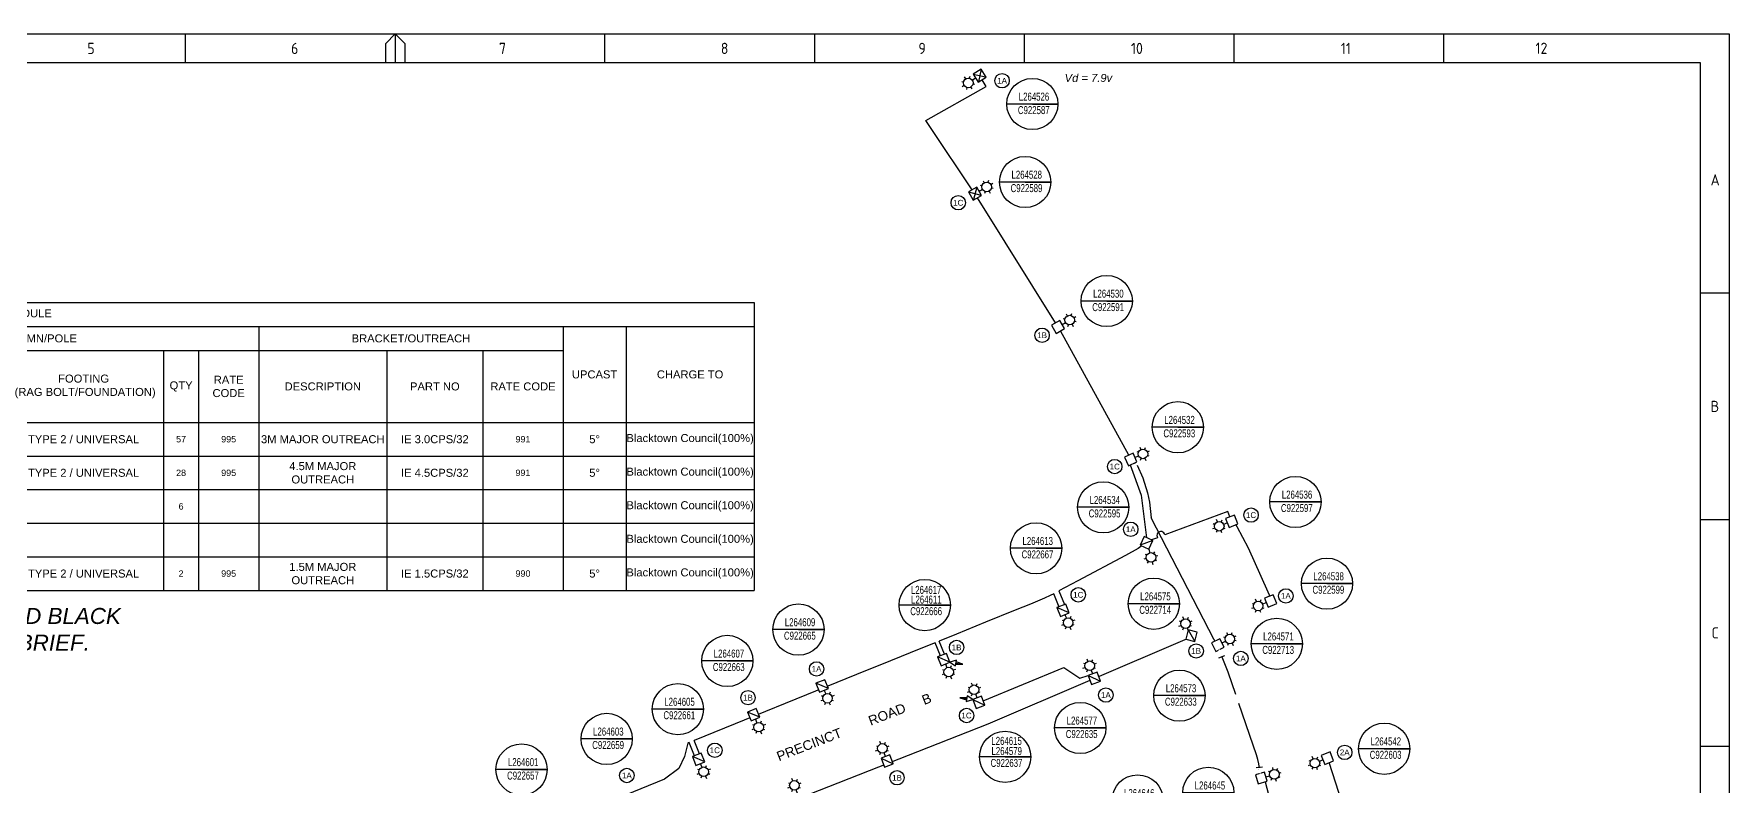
# Paper-space layout 'SHEET (4)' of a CAD drawing. Header units: metres, sheet in millimetres. Extents: x -9 to 824, y -5 to 581.
# Drawn here: x 295 to 824, y 346 to 581 of the extents above; entities that cross this region are included whole.
import ezdxf
from ezdxf.enums import TextEntityAlignment as Align

# ---------------------------------------------------------------- set-up
doc = ezdxf.new("R2010")
doc.units = ezdxf.units.M
doc.linetypes.add('Cable Exist UG', pattern=[8.2, 4, -1.2, 1.8, -1.2])
doc.linetypes.add('IE Trench LV', pattern=[6.5, 5, -1.5])
doc.layers.get('0').update_dxf_attribs({"color": 6})
for name, color, linetype in [('_User Miscellaneous1', 7, 'Continuous'), ('Equip_SL_NEW', 2, 'Continuous'), ('Equip_SP_SL_NEW', 2, 'Continuous'), ('Mains_SL_NEW_R6', 2, 'Continuous'), ('Notes', 7, 'Continuous'), ('SupportsUG_SP_LV_SL_NEW', 2, 'Continuous'), ('UG_Details_SP_MISC', 7, 'Continuous')]:
    doc.layers.add(name, color=color, linetype=linetype)
doc.layers.add('Cadastre Roads_SP_EXT', color=9, linetype='Continuous', lineweight=5)
doc.styles.add('iecARIAL', font='arial.ttf', dxfattribs={"height": 2})
doc.styles.add('iecISOCP', font='isocp.shx')
doc.styles.add('POLE_LABEL', font='arial.ttf')
doc.styles.add('SL_LABEL', font='arial.ttf')
doc.styles.get("Standard").update_dxf_attribs({"font": 'arial.ttf'})
doc.linetypes.add('Cable 4', pattern='A,5.25,-0.1,["o",Standard,S=2,R=0,X=1.2,Y=-0.7],-4', length=9.35)
doc.linetypes.add('IE Trench HV', pattern='A,7,-0.2,["/",Standard,S=3,R=0,X=0.6,Y=-1.4],-2.5', length=9.7)

# ---------------------------------------------------------------- blocks, each defined once
blk = doc.blocks.new('A1_FRAME_TITLE')
at = {"layer": 'Notes', "linetype": 'Continuous'}
for p, q in [((351.17, 574.39), (351.17, 583.39)), ((413.68, 580.39), (416.68, 583.39)), ((416.68, 583.39), (416.68, 574.39)), ((416.68, 583.39), (419.68, 580.39)), ((482.19, 574.39), (482.19, 583.39)), ((547.7, 574.39), (547.7, 583.39)), ((613.21, 574.39), (613.21, 583.39)), ((678.72, 574.39), (678.72, 583.39)), ((744.23, 574.39), (744.23, 583.39)), ((413.68, 574.39), (413.68, 580.39)), ((419.68, 580.39), (419.68, 574.39)), ((833.35, 502.43), (824.35, 502.43)), ((824.37, 431.68), (833.35, 431.68)), ((824.35, 360.93), (833.35, 360.93))]:
    blk.add_line(p, q, dxfattribs=at)
at = {"layer": 'Notes', "color": 3, "linetype": 'Continuous'}
blk.add_line((824.37, 5.97), (824.37, 574.39), dxfattribs=at)
at = {"layer": 'Notes', "color": 3, "linetype": 'Continuous', "flags": 128}
blk.add_lwpolyline([(824.37, 574.39), (149.5, 574.39)], dxfattribs=at)
blk.add_attdef('DRAFT_NUM', (29.9, 23.29), '', height=2.5, rotation=90)
at = {"layer": 'Notes', "color": 7, "style": 'iecISOCP'}
for s, p in [('5', (320.5, 577.12)), ('6', (384.13, 577.12)), ('7', (449.08, 577.12)), ('8', (518.36, 577.12)), ('9', (580.11, 577.12)), ('10', (646.5, 577.12)), ('11', (712.06, 577.12)), ('12', (772.87, 577.16)), ('A', (827.58, 536.06)), ('B', (827.58, 465.31)), ('C', (827.87, 394.56))]:
    blk.add_text(s, height=3.5, dxfattribs=at).set_placement(p)
at = {"layer": 'Notes', "color": 7, "style": 'iecISOCP', "flags": 8}
blk.add_attdef('VERSION_NO', text='', height=2.5, rotation=90, dxfattribs=at).set_placement((302.04, 43.81), align=Align.MIDDLE_CENTER)
at = {"layer": 'Notes', "color": 7, "style": 'iecISOCP'}
for tag, p in [('CAP_NO', (513.19, 43.46)), ('IE_NUM', (513.05, 37.81)), ('REF_No_1', (335.24, 32.31)), ('REF_1', (362.52, 32.31)), ('GEN_WO', (441.71, 31.76)), ('HV_SWITCH', (513.46, 32.16)), ('REF_No_2', (335.24, 26.31)), ('REF_2', (362.52, 26.31)), ('OH_WO', (441.71, 25.81)), ('UBD_REF', (513.05, 25.83)), ('REF_No_3', (335.24, 20.31)), ('REF_3', (362.52, 20.31)), ('UG_WO', (441.71, 20.05)), ('GIS_MAP_No', (513.05, 20.04)), ('REF_No_4', (335.24, 14.31)), ('REF_4', (362.52, 14.31)), ('SUB_WO', (441.71, 13.81)), ('HV_OP_DIAG', (513.33, 14.2)), ('LGA', (512.95, 7.78))]:
    blk.add_attdef(tag, p, '', height=2.5, dxfattribs=at)
at = {"layer": 'Notes', "style": 'iecISOCP'}
for tag, p in [('T1', (684.37, 39.47)), ('T2', (684.37, 34.35)), ('T3', (684.37, 28.92)), ('T4', (684.37, 23.66)), ('T5', (684.37, 18.23)), ('T6', (684.37, 12.97))]:
    blk.add_attdef(tag, text='', height=3.5, dxfattribs=at).set_placement(p, align=Align.CENTER)
at = {"layer": 'Notes', "color": 7, "style": 'iecISOCP'}
for tag, p in [('scale', (567.76, 33.27)), ('DRAWN', (567.76, 24.93)), ('DATE', (567.76, 16.88)), ('DESIGN', (605.62, 9.15))]:
    blk.add_attdef(tag, text='', height=2.5, dxfattribs=at).set_placement(p, align=Align.CENTER)
at = {"layer": 'Notes', "color": 4, "style": 'iecISOCP'}
blk.add_attdef('NUM', text='', height=7, dxfattribs=at).set_placement((792.37, 20.12), align=Align.MIDDLE_CENTER)
at = {"layer": 'Notes', "color": 1, "style": 'iecISOCP'}
blk.add_attdef('REV', text='', height=5, dxfattribs=at).set_placement((820.05, 17.1), align=Align.CENTER)
at = {"layer": 'Notes', "color": 7, "style": 'iecISOCP'}
for tag, p in [('NS', (790.71, 8.12)), ('SHTS', (805.41, 8.12))]:
    blk.add_attdef(tag, text='', height=2.5, dxfattribs=at).set_placement(p, align=Align.MIDDLE)
at = {"layer": 'Notes', "style": 'iecISOCP'}
blk.add_attdef('ExportID', (9.08, 2.39), '', height=2.5, dxfattribs=at)
at = {"layer": 'Notes', "style": 'iecISOCP', "flags": 1}
for tag, p in [('ProjectType', (14.17, -26.8)), ('ProjectNumber', (23.56, -26.82)), ('DrawingNumber', (35.51, -26.8)), ('ProjectDescription', (47.56, -26.83)), ('ExportDate', (60.28, -26.79)), ('ExportUserName', (69.15, -26.8)), ('DesignerCompanyName', (81.48, -26.79)), ('ExportAreaOfInterest', (97.1, -26.81)), ('GIS_SUCCESS', (112, -26.78)), ('CAD_SUCCESS', (121.79, -26.78)), ('DEPOTCODE', (132.11, -26.88)), ('ExportCategories', (140.08, -26.8)), ('Comments', (154.38, -26.88))]:
    blk.add_attdef(tag, p, '', height=1, dxfattribs=at)
blk = doc.blocks.new('COLUMN_NEW')
blk.add_wipeout([(-1.485, -1.485), (1.485, -1.485), (1.485, 1.485), (-1.485, 1.485)])
at = {"lineweight": -3}
blk.add_lwpolyline([(-1.485, -1.485), (1.485, -1.485), (1.485, 1.485), (-1.485, 1.485)], close=True, dxfattribs=at)
at = {"style": 'POLE_LABEL', "flags": 9}
blk.add_attdef('STRUCTURE_PLANT_NUMBER', text='', height=0.2, dxfattribs=at).set_placement((1.5, 0.242), align=Align.MIDDLE_LEFT)
for tag, height, flags, p in [('STREET_CODE', 0.2, 9, (1.5, 0)), ('ASSET_NUM', 2.5, 8, (2, 2)), ('Z', 0.2, 1, (1.5, -2.8)), ('OWNED_BY', 0.2, 9, (1.5, -0.4)), ('OPERATED_BY', 0.2, 9, (1.5, -0.6)), ('STATE', 0.2, 9, (1.5, -1)), ('SUBURB', 0.2, 9, (1.5, -1.8)), ('STREETNAME', 0.2, 9, (1.5, -2)), ('COLUMN_TYPE', 0.2, 9, (1.5, -0.2)), ('USAGE', 0.2, 9, (1.5, -1.2)), ('MAINTAINED_BY', 0.2, 9, (1.5, -0.8)), ('LEGEND', 0.2, 9, (1.5, -1.4)), ('PARENT', 0.2, 9, (1.5, -1.6)), ('LOCATION', 0.2, 9, (1.5, -2.2)), ('NOTES', 0.2, 9, (1.5, -2.4)), ('LABEL_ALIGNMENT', 0.2, 9, (1.5, -2.6))]:
    blk.add_attdef(tag, text='', height=height, dxfattribs=dict(flags=flags)).set_placement(p, align=Align.MIDDLE_LEFT)
blk = doc.blocks.new('*U44')
at = {"flags": 9}
for tag, p in [('CEXIST', (0, -2.4)), ('CNEW', (0, -2.6)), ('CNUMBER', (0, -2.8)), ('CREMOVE', (0, -3)), ('CREPLACE', (0, -3.2)), ('LKINGHEIGHT', (0, -3.4)), ('LBRACKET', (0, -3.6)), ('LBRACKETVOCAB', (0, -3.8)), ('LCATEGORY', (0, -4)), ('LCHARGE1', (0, -4.2)), ('LCHARGE1PERCENT', (0, -4.4)), ('LCHARGE2', (0, -4.6)), ('LCHARGE2PERCENT', (0, -4.8)), ('LCHARGE3', (0, -5)), ('LCHARGE3PERCENT', (0, -5.2)), ('SUBURB', (0, -8.6)), ('STREETNAME', (0, -8.8)), ('LEXIST', (0, -5.4)), ('LLAMP', (0, -5.6)), ('LLAMPVOCAB', (0, -5.8)), ('LMAST', (0, -6)), ('LMASTVOCAB', (0, -6.2)), ('LNEW', (0, -6.4)), ('LANTNUMBER', (0, -6.6)), ('LOUTREACH', (0, -7)), ('LOUTREACHVOCAB', (0, -7.2)), ('LRATECODE', (0, -7.4)), ('LREMOVE', (0, -7.6)), ('LREPLACE', (0, -7.8)), ('LTYPE', (0, -8)), ('LTYPEVOCAB', (0, -8.2)), ('LEGEND', (0, -8.4)), ('LOCATION', (0, -9)), ('NOTES', (0, -9.2)), ('MAINTAINED_BY', (0, -9.86))]:
    blk.add_attdef(tag, text='', height=0.2, dxfattribs=at).set_placement(p, align=Align.MIDDLE_LEFT)
blk.add_attdef('OPERATED_BY', (0, -9.61), '', height=0.2, dxfattribs=at)
blk.add_wipeout([(0, 4.97), (1.46, 4.18), (2.25, 2.72), (1.46, 1.26), (0, 0.36), (-1.46, 1.26), (-2.25, 2.72), (-1.46, 4.18)])
for p, q in [((-2.25, 2.72), (-1.5, 2.72)), ((-1.46, 4.18), (-1.06, 3.78)), ((-1.46, 1.26), (-1.06, 1.66)), ((0, 4.22), (0, 4.97)), ((0, 0), (0, 1.22)), ((0, 0), (0, 0)), ((1.46, 4.18), (1.06, 3.78)), ((1.46, 1.26), (1.06, 1.66)), ((1.5, 2.72), (2.25, 2.72))]:
    blk.add_line(p, q)
blk.add_circle((0, 2.72), 1.5)
at = {"flags": 1}
blk.add_attdef('Z', (0, 0), '', height=0.2, dxfattribs=at)
at = {"style": 'SL_LABEL'}
for tag, height, flags, p in [('ASSET_NUM', 2.5, 8, (2, 2)), ('STREET_CODE', 0.2, 9, (0, -0.2))]:
    blk.add_attdef(tag, text='', height=height, dxfattribs=dict(at, flags=flags)).set_placement(p, align=Align.MIDDLE_LEFT)
for tag, height, flags, p in [('CONSTRUCTED_VOLTAGE', 0.2, 9, (0, -0.4)), ('CONTROL_TYPE', 0.2, 9, (0, -0.6)), ('OPERATING_VOLTAGE', 0.2, 9, (0, -1.4)), ('ORIENTATION', 0.2, 9, (0, -1.6)), ('OWNED_BY', 0.2, 9, (0, -1.8)), ('STATE', 0.2, 9, (0, -2)), ('LANTERN_PURPOSE', 0.2, 9, (0, -0.8)), ('LANTERN_TYPE', 0.2, 9, (0, -1)), ('NO_PHASES', 0.2, 9, (0, -1.2)), ('USAGE', 0.2, 9, (0, -2.2)), ('LNUMBER', 2.5, 8, (1.2, -2.8))]:
    blk.add_attdef(tag, text='', height=height, dxfattribs=dict(flags=flags)).set_placement(p, align=Align.MIDDLE_LEFT)
blk = doc.blocks.new('*U48')
blk.add_wipeout([(-1.485, -1.485), (1.485, -1.485), (1.485, 1.485), (-1.485, 1.485)])
at = {"lineweight": -3}
blk.add_lwpolyline([(-1.485, -1.485), (1.485, -1.485), (1.485, 1.485), (-1.485, 1.485)], close=True, dxfattribs=at)
at = {"flags": 128}
blk.add_lwpolyline([(-1.485, 1.485), (1.485, -1.485)], dxfattribs=at)
at = {"style": 'POLE_LABEL', "flags": 9}
blk.add_attdef('STRUCTURE_PLANT_NUMBER', text='', height=0.2, dxfattribs=at).set_placement((1.5, 0.242), align=Align.MIDDLE_LEFT)
for tag, height, flags, p in [('STREET_CODE', 0.2, 9, (1.5, 0)), ('ASSET_NUM', 2.5, 8, (2, 2)), ('Z', 0.2, 1, (1.5, -2.8)), ('OWNED_BY', 0.2, 9, (1.5, -0.4)), ('OPERATED_BY', 0.2, 9, (1.5, -0.6)), ('STATE', 0.2, 9, (1.5, -1)), ('SUBURB', 0.2, 9, (1.5, -1.8)), ('STREETNAME', 0.2, 9, (1.5, -2)), ('COLUMN_TYPE', 0.2, 9, (1.5, -0.2)), ('USAGE', 0.2, 9, (1.5, -1.2)), ('MAINTAINED_BY', 0.2, 9, (1.5, -0.8)), ('LEGEND', 0.2, 9, (1.5, -1.4)), ('PARENT', 0.2, 9, (1.5, -1.6)), ('LOCATION', 0.2, 9, (1.5, -2.2)), ('NOTES', 0.2, 9, (1.5, -2.4)), ('LABEL_ALIGNMENT', 0.2, 9, (1.5, -2.6))]:
    blk.add_attdef(tag, text='', height=height, dxfattribs=dict(flags=flags)).set_placement(p, align=Align.MIDDLE_LEFT)
blk = doc.blocks.new('*U50')
blk.add_wipeout([(-1.485, -1.485), (1.485, -1.485), (1.485, 1.485), (-1.485, 1.485)])
at = {"lineweight": -3}
blk.add_lwpolyline([(-1.485, -1.485), (1.485, -1.485), (1.485, 1.485), (-1.485, 1.485)], close=True, dxfattribs=at)
at = {"style": 'POLE_LABEL', "flags": 9}
blk.add_attdef('STRUCTURE_PLANT_NUMBER', text='', height=0.2, dxfattribs=at).set_placement((1.5, 0.242), align=Align.MIDDLE_LEFT)
for tag, height, flags, p in [('STREET_CODE', 0.2, 9, (1.5, 0)), ('ASSET_NUM', 2.5, 8, (2, 2)), ('Z', 0.2, 1, (1.5, -2.8)), ('OWNED_BY', 0.2, 9, (1.5, -0.4)), ('OPERATED_BY', 0.2, 9, (1.5, -0.6)), ('STATE', 0.2, 9, (1.5, -1)), ('SUBURB', 0.2, 9, (1.5, -1.8)), ('STREETNAME', 0.2, 9, (1.5, -2)), ('COLUMN_TYPE', 0.2, 9, (1.5, -0.2)), ('USAGE', 0.2, 9, (1.5, -1.2)), ('MAINTAINED_BY', 0.2, 9, (1.5, -0.8)), ('LEGEND', 0.2, 9, (1.5, -1.4)), ('PARENT', 0.2, 9, (1.5, -1.6)), ('LOCATION', 0.2, 9, (1.5, -2.2)), ('NOTES', 0.2, 9, (1.5, -2.4)), ('LABEL_ALIGNMENT', 0.2, 9, (1.5, -2.6))]:
    blk.add_attdef(tag, text='', height=height, dxfattribs=dict(flags=flags)).set_placement(p, align=Align.MIDDLE_LEFT)
blk = doc.blocks.new('SL_FLOOD_NEW')
for p, q in [((0, 8.1), (-0.8, 3.8)), ((0.8, 3.8), (0, 8.1)), ((0, 3.8), (0, 8.1))]:
    blk.add_line(p, q)
blk.add_lwpolyline([(-1.8, 3.8), (0, 0), (1.8, 3.8)], close=True)
for tag, p, height, flags in [('Z', (0, 0), 0.2, 1), ('CONSTRUCTED_VOLTAGE', (0, -0.2), 0.2, 9), ('CONTROL_TYPE', (0, -0.4), 0.2, 9), ('LANTERN_PURPOSE', (0, -0.6), 0.2, 9), ('LANTERN_TYPE', (0, -0.8), 0.2, 9), ('NO_PHASES', (0, -1), 0.2, 9), ('OPERATING_VOLTAGE', (0, -1.2), 0.2, 9), ('ORIENTATION', (0, -1.4), 0.2, 9), ('OWNED_BY', (0, -1.6), 0.2, 9), ('STATE', (0, -1.8), 0.2, 9), ('USAGE', (0, -2), 0.2, 9), ('CEXIST', (0, -2.2), 0.2, 9), ('CNEW', (0, -2.4), 0.2, 9), ('CNUMBER', (0, -2.6), 0.2, 9), ('CREMOVE', (0, -2.8), 0.2, 9), ('CREPLACE', (0, -3), 0.2, 9), ('LKINGHEIGHT', (0, -3.2), 0.2, 9), ('LBRACKET', (0, -3.4), 0.2, 9), ('LBRACKETVOCAB', (0, -3.6), 0.2, 9), ('LCATEGORY', (0, -3.8), 0.2, 9), ('LCHARGE1', (0, -4), 0.2, 9), ('LCHARGE1PERCENT', (0, -4.2), 0.2, 9), ('LCHARGE2', (0, -4.4), 0.2, 9), ('LCHARGE2PERCENT', (0, -4.6), 0.2, 9), ('LCHARGE3', (0, -4.8), 0.2, 9), ('LCHARGE3PERCENT', (0, -5), 0.2, 9), ('LEXIST', (0, -5.2), 0.2, 9), ('LLAMP', (0, -5.4), 0.2, 9), ('LLAMPVOCAB', (0, -5.6), 0.2, 9), ('LMAST', (0, -5.8), 0.2, 9), ('LMASTVOCAB', (0, -6), 0.2, 9), ('LNEW', (0, -6.2), 0.2, 9), ('LANTNUMBER', (0, -6.4), 0.2, 9), ('LOUTREACH', (0, -6.8), 0.2, 9), ('LOUTREACHVOCAB', (0, -7), 0.2, 9), ('LRATECODE', (0, -7.2), 0.2, 9), ('LREMOVE', (0, -7.4), 0.2, 9), ('LREPLACE', (0, -7.6), 0.2, 9), ('LTYPE', (0, -7.8), 0.2, 9), ('LTYPEVOCAB', (0, -8), 0.2, 9), ('LEGEND', (0, -8.2), 0.2, 9), ('LOCATION', (0, -8.4), 0.2, 9), ('NOTES', (0, -8.6), 0.2, 9), ('STREETNAME', (0, -8.8), 0.2, 9), ('SUBURB', (0, -9), 0.2, 9), ('LNUMBER', (4.3, -3.8), 2.5, 8)]:
    blk.add_attdef(tag, p, '', height=height, dxfattribs=dict(flags=flags))
at = {"style": 'iecARIAL', "flags": 8}
blk.add_attdef('ASSET_NUM', (1.5, 2), '', height=2.5, dxfattribs=at)
blk = doc.blocks.new('DUCT_INDICATOR')
at = {"flags": 1}
blk.add_attdef('Z', (0, 0), '', height=0.2, dxfattribs=at)
at = {"linetype": 'IE Trench LV'}
blk.add_wipeout([(0, 2.25), (0.28, 2.23), (0.55, 2.18), (0.69, 2.14), (0.97, 2.03), (1.1, 1.96), (1.27, 1.86), (1.39, 1.77), (1.51, 1.67), (1.62, 1.56), (1.73, 1.44), (1.78, 1.38), (1.87, 1.26), (1.94, 1.14), (2.01, 1.01), (2.1, 0.8), (2.14, 0.7), (2.17, 0.61), (2.19, 0.5), (2.22, 0.35), (2.24, 0.23), (2.25, 0.12), (2.25, 0.07), (2.25, 0), (2.25, -0.11), (2.24, -0.23), (2.23, -0.31), (2.22, -0.35), (2.22, -0.39), (2.2, -0.47), (2.18, -0.57), (2.14, -0.69), (2.12, -0.77), (2.08, -0.87), (2.04, -0.95), (2.01, -1.01), (1.97, -1.09), (1.92, -1.17), (1.86, -1.26), (1.79, -1.36), (1.79, -1.36), (1.69, -1.48), (1.58, -1.6), (1.58, -1.6), (1.45, -1.72), (1.35, -1.8), (1.24, -1.88), (1.24, -1.88), (1.05, -1.99), (0.9, -2.06), (0.74, -2.12), (0.63, -2.16), (0.63, -2.16), (0.44, -2.21), (0.3, -2.23), (0.14, -2.25), (0, -2.25), (-0.24, -2.24), (-0.37, -2.22), (-0.49, -2.2), (-0.49, -2.2), (-0.62, -2.16), (-0.85, -2.08), (-0.98, -2.03), (-1.2, -1.9), (-1.29, -1.84), (-1.43, -1.73), (-1.53, -1.65), (-1.64, -1.54), (-1.73, -1.44), (-1.8, -1.35), (-1.86, -1.27), (-1.91, -1.19), (-1.96, -1.11), (-2.01, -1.01), (-2.07, -0.88), (-2.11, -0.79), (-2.16, -0.63), (-2.19, -0.5), (-2.22, -0.38), (-2.24, -0.18), (-2.25, 0), (-2.24, 0.16), (-2.23, 0.33), (-2.2, 0.45), (-2.16, 0.62), (-2.14, 0.71), (-2.08, 0.86), (-2.04, 0.95), (-1.98, 1.06), (-1.91, 1.19), (-1.86, 1.27), (-1.78, 1.38), (-1.69, 1.49), (-1.54, 1.64), (-1.45, 1.72), (-1.3, 1.83), (-1.15, 1.93), (-0.87, 2.07), (-0.68, 2.15), (-0.5, 2.19), (-0.24, 2.24)], dxfattribs=at)
at = {"linetype": 'IE Trench HV'}
blk.add_wipeout([(0, 2.25), (0.16, 2.24), (0.31, 2.23), (0.51, 2.19), (0.66, 2.15), (0.78, 2.11), (0.88, 2.07), (0.98, 2.02), (1.1, 1.96), (1.17, 1.92), (1.27, 1.86), (1.36, 1.79), (1.48, 1.7), (1.6, 1.59), (1.68, 1.49), (1.76, 1.4), (1.84, 1.29), (1.92, 1.17), (1.98, 1.07), (2.03, 0.97), (2.11, 0.77), (2.16, 0.64), (2.18, 0.57), (2.2, 0.48), (2.21, 0.41), (2.23, 0.32), (2.24, 0.2), (2.25, 0.12), (2.25, 0), (2.25, -0.09), (2.24, -0.21), (2.23, -0.28), (2.22, -0.35), (2.21, -0.42), (2.2, -0.49), (2.17, -0.6), (2.15, -0.68), (2.11, -0.78), (2.07, -0.88), (2.01, -1.01), (1.96, -1.1), (1.9, -1.21), (1.84, -1.29), (1.79, -1.37), (1.73, -1.43), (1.7, -1.48), (1.64, -1.54), (1.6, -1.59), (1.55, -1.63), (1.49, -1.69), (1.41, -1.75), (1.29, -1.85), (1.18, -1.91), (1.11, -1.96), (1.06, -1.99), (0.97, -2.03), (0.89, -2.07), (0.84, -2.09), (0.78, -2.11), (0.71, -2.14), (0.65, -2.16), (0.61, -2.17), (0.56, -2.18), (0.49, -2.2), (0.44, -2.21), (0.37, -2.22), (0.31, -2.23), (0.26, -2.23), (0.21, -2.24), (0.12, -2.25), (0.05, -2.25), (-0.05, -2.25), (-0.12, -2.25), (-0.19, -2.24), (-0.28, -2.23), (-0.37, -2.22), (-0.51, -2.19), (-0.58, -2.17), (-0.67, -2.15), (-0.77, -2.11), (-0.83, -2.09), (-0.88, -2.07), (-0.96, -2.03), (-1.04, -1.99), (-1.1, -1.96), (-1.15, -1.94), (-1.19, -1.91), (-1.25, -1.87), (-1.28, -1.85), (-1.33, -1.82), (-1.37, -1.79), (-1.41, -1.75), (-1.44, -1.73), (-1.49, -1.69), (-1.57, -1.62), (-1.62, -1.56), (-1.7, -1.47), (-1.76, -1.4), (-1.81, -1.34), (-1.86, -1.27), (-1.9, -1.21), (-1.94, -1.14), (-1.97, -1.08), (-2.01, -1.01), (-2.05, -0.92), (-2.08, -0.86), (-2.12, -0.75), (-2.15, -0.68), (-2.18, -0.58), (-2.19, -0.52), (-2.21, -0.43), (-2.22, -0.35), (-2.23, -0.3), (-2.24, -0.23), (-2.25, -0.14), (-2.25, -0.08), (-2.25, 0.04), (-2.25, 0.14), (-2.24, 0.23), (-2.23, 0.29), (-2.22, 0.39), (-2.2, 0.46), (-2.18, 0.56), (-2.16, 0.62), (-2.15, 0.68), (-2.12, 0.74), (-2.09, 0.83), (-2.07, 0.88), (-2.05, 0.92), (-2.02, 0.98), (-1.99, 1.04), (-1.96, 1.1), (-1.92, 1.17), (-1.89, 1.23), (-1.83, 1.3), (-1.79, 1.36), (-1.71, 1.46), (-1.65, 1.53), (-1.6, 1.58), (-1.55, 1.63), (-1.49, 1.68), (-1.45, 1.72), (-1.37, 1.79), (-1.3, 1.84), (-1.24, 1.88), (-1.17, 1.92), (-1.11, 1.95), (-1.05, 1.99), (-0.96, 2.04), (-0.88, 2.07), (-0.79, 2.11), (-0.74, 2.13), (-0.66, 2.15), (-0.56, 2.18), (-0.45, 2.21), (-0.33, 2.23), (-0.25, 2.24), (-0.18, 2.24), (-0.11, 2.25), (-0.06, 2.25)], dxfattribs=at)
blk.add_circle((0, 0), 2.25)
blk.add_attdef('CODE', text='', height=1.8).set_placement((0, 0), align=Align.MIDDLE_CENTER)
blk = doc.blocks.new('*T67')
at = {"layer": 'Notes', "color": 0, "linetype": 'ByBlock', "lineweight": -2, "transparency": 16777216}
for p, q in [((0, 0), (514.65, 0)), ((0, 0), (0, -89.94)), ((514.65, 0), (514.65, -89.94)), ((0, -7.5), (514.65, -7.5)), ((15.78, -7.5), (15.78, -89.94)), ((45.33, -7.5), (45.33, -89.94)), ((85.33, -7.5), (85.33, -89.94)), ((125.33, -7.5), (125.33, -89.94)), ((220.87, -7.5), (220.87, -89.94)), ((359.91, -7.5), (359.91, -89.94)), ((454.98, -7.5), (454.98, -89.94)), ((474.65, -7.5), (474.65, -89.94)), ((45.33, -15), (454.98, -15)), ((165.33, -15), (165.33, -89.94)), ((188.05, -15), (188.05, -89.94)), ((201.12, -15), (201.12, -89.94)), ((260.87, -15), (260.87, -89.94)), ((280.18, -15), (280.18, -89.94)), ((330.18, -15), (330.18, -89.94)), ((341.09, -15), (341.09, -89.94)), ((399.91, -15), (399.91, -89.94)), ((429.91, -15), (429.91, -89.94)), ((0, -37.5), (514.65, -37.5)), ((0, -47.99), (514.65, -47.99)), ((0, -58.48), (514.65, -58.48)), ((0, -68.96), (514.65, -68.96)), ((0, -79.45), (514.65, -79.45)), ((0, -89.94), (514.65, -89.94))]:
    blk.add_line(p, q, dxfattribs=at)
at = {"layer": 'Notes', "color": 0, "transparency": 16777216, "attachment_point": 5}
for s, insert, char_height, width in [('LIGHTING EQUIPMENT & BILLING SCHEDULE', (257.32, -3.75), 2.5, 512.6483), ('SL NUMBER', (65.33, -11.25), 2.5, 38), ('SL NUMBER', (105.33, -11.25), 2.5, 38), ('LUMINAIRE', (173.1, -11.25), 2.5, 93.5469), ('COLUMN/POLE', (290.39, -11.25), 2.5, 137.0336), ('BRACKET/OUTREACH', (407.44, -11.25), 2.5, 93.0708), ('ITEM ID', (7.89, -22.5), 2.5, 13.7801), ('STATE', (30.55, -22.5), 2.5, 27.5478), ('NEW', (65.33, -26.25), 2.5, 38), ('EXISTING', (105.33, -26.25), 2.5, 38), ('DESCRIPTION', (145.33, -26.25), 2.5, 38), ('PART NO', (176.69, -26.25), 2.5, 20.723), ('QTY', (194.58, -26.25), 2.5, 11.0653), ('RATE CODE', (211, -26.25), 2.5, 17.7587), ('DESCRIPTION', (240.87, -26.25), 2.5, 38), ('PART NO', (270.53, -26.25), 2.5, 17.3087), ('FOOTING\\P (RAG BOLT/FOUNDATION)', (305.18, -26.25), 2.5, 48), ('QTY', (335.64, -26.25), 2.5, 8.9055), ('RATE CODE', (350.5, -26.25), 2.5, 16.8195), ('DESCRIPTION', (379.91, -26.25), 2.5, 38), ('PART NO', (414.91, -26.25), 2.5, 28), ('RATE CODE', (442.44, -26.25), 2.5, 23.0708), ('UPCAST', (464.81, -22.5), 2.5, 17.6691), ('CHARGE TO', (494.65, -22.5), 2.5, 38), ('NEW', (30.55, -42.74), 2.5, 27.5478), ('AS PER SITE PLAN', (65.33, -42.74), 2, 38), ('S250 AEROSCREEN ROADSTER', (145.33, -42.74), 2.5, 38), ('PR43G31', (176.69, -42.74), 2.5, 20.723), ('57', (194.58, -42.74), 2, 11.0653), ('868', (211, -42.74), 2, 17.7587), ('8.5m SLIMLINE', (240.87, -42.74), 2.5, 38), ('IESL 8.5', (270.53, -42.74), 2.5, 17.3087), ('TYPE 2 / UNIVERSAL', (305.18, -42.74), 2.5, 48), ('57', (335.64, -42.74), 2, 8.9055), ('995', (350.5, -42.74), 2, 16.8195), ('3M MAJOR OUTREACH', (379.91, -42.74), 2.5, 38), ('IE 3.0CPS/32', (414.91, -42.74), 2.5, 28), ('991', (442.44, -42.74), 2, 23.0708), ('5°', (464.81, -42.74), 2.5, 17.6691), ('Blacktown Council(100%)', (494.65, -42.74), 2.5, 38), ('NEW', (30.55, -53.23), 2.5, 27.5478), ('AS PER SITE PLAN', (65.33, -53.23), 2, 38), ('S250 ROADSTER', (145.33, -53.23), 2.5, 38), ('PR43G35', (176.69, -53.23), 2.5, 20.723), ('28', (194.58, -53.23), 2, 11.0653), ('861', (211, -53.23), 2, 17.7587), ('8.5m SLIMLINE', (240.87, -53.23), 2.5, 38), ('IESL 8.5', (270.53, -53.23), 2.5, 17.3087), ('TYPE 2 / UNIVERSAL', (305.18, -53.23), 2.5, 48), ('28', (335.64, -53.23), 2, 8.9055), ('995', (350.5, -53.23), 2, 16.8195), ('4.5M MAJOR OUTREACH', (379.91, -53.23), 2.5, 38), ('IE 4.5CPS/32', (414.91, -53.23), 2.5, 28), ('991', (442.44, -53.23), 2, 23.0708), ('5°', (464.81, -53.23), 2.5, 17.6691), ('Blacktown Council(100%)', (494.65, -53.23), 2.5, 38), ('NEW', (30.55, -63.72), 2.5, 27.5478), ('AS PER SITE PLAN', (65.33, -63.72), 2, 38), ('S400W SYLFLOOD FLOODLIGHT', (145.33, -63.72), 2.5, 38), ('XS44G01', (176.69, -63.72), 2.5, 20.723), ('6', (194.58, -63.72), 2, 11.0653), ('875', (211, -63.72), 2, 17.7587), ('6', (335.64, -63.72), 2, 8.9055), ('Blacktown Council(100%)', (494.65, -63.72), 2.5, 38), ('REMOVE', (30.55, -74.21), 2.5, 27.5478), ('AS PER SITE PLAN', (65.33, -74.21), 2, 38), ('10190, 10191,10189', (105.33, -74.21), 2, 38), ('80W MF', (145.33, -74.21), 2.5, 38), ('3', (194.58, -74.21), 2, 11.0653), ('93', (211, -74.21), 2, 17.7587), ('Blacktown Council(100%)', (494.65, -74.21), 2.5, 38), ('New', (30.55, -84.7), 2.5, 27.5478), ('AS PER SITE PLAN', (65.33, -84.7), 2, 38), ('S250 ROADSTER', (145.33, -84.7), 2.5, 38), ('PR43G35', (176.69, -84.7), 2.5, 20.723), ('2', (194.58, -84.7), 2, 11.0653), ('861', (211, -84.7), 2, 17.7587), ('8.5m SLIMLINE', (240.87, -84.7), 2.5, 38), ('IESL 8.5', (270.53, -84.7), 2.5, 17.3087), ('TYPE 2 / UNIVERSAL', (305.18, -84.7), 2.5, 48), ('2', (335.64, -84.7), 2, 8.9055), ('995', (350.5, -84.7), 2, 16.8195), ('1.5M MAJOR OUTREACH', (379.91, -84.7), 2.5, 38), ('IE 1.5CPS/32', (414.91, -84.7), 2.5, 28), ('990', (442.44, -84.7), 2, 23.0708), ('5°', (464.81, -84.7), 2.5, 17.6691), ('Blacktown Council(100%)', (494.65, -84.7), 2.5, 38)]:
    blk.add_mtext(s, dxfattribs=dict(at, insert=insert, char_height=char_height, width=width))
blk = doc.blocks.new('End Shackle_NEW')
blk.add_wipeout([(-0.25, 0), (-0.25, 1.81), (0.25, 1.82), (0.25, 0)])
blk.add_line((1, 1.81), (-1, 1.81))
at = {"flags": 1}
blk.add_attdef('Z', (0, 0), '', height=0.2, dxfattribs=at)
at = {"flags": 9}
for tag, p in [('CONNECTOR_TYPE', (0, 0)), ('CONSTRUCTED_VOLTAGE', (0, -0.2)), ('OPERATING_VOLTAGE', (0, -0.6)), ('ORIENTATION', (0, -0.8)), ('OWNED_BY', (0, -1)), ('STATE', (0, -1.2)), ('OPERATED_BY', (0, -2.01)), ('NO_PHASES', (0, -0.4)), ('USAGE', (0, -1.4)), ('NOTES', (0, -1.6)), ('MAINTAINED_BY', (0, -1.81))]:
    blk.add_attdef(tag, text='', height=0.2, dxfattribs=at).set_placement(p, align=Align.MIDDLE_LEFT)
blk = doc.blocks.new('*U293')
blk.add_wipeout([(-0.25, -0.01), (-0.38, 2.28), (0.13, 2.31), (0.25, 0.01)])
blk.add_line((0.87, 2.35), (-1.12, 2.24))
at = {"flags": 1}
blk.add_attdef('Z', (0, 0), '', height=0.2, dxfattribs=at)
at = {"flags": 9}
for tag, p in [('CONNECTOR_TYPE', (0, 0)), ('CONSTRUCTED_VOLTAGE', (0, -0.2)), ('OPERATING_VOLTAGE', (0, -0.6)), ('ORIENTATION', (0, -0.8)), ('OWNED_BY', (0, -1)), ('STATE', (0, -1.2)), ('OPERATED_BY', (0, -2.01)), ('NO_PHASES', (0, -0.4)), ('USAGE', (0, -1.4)), ('NOTES', (0, -1.6)), ('MAINTAINED_BY', (0, -1.81))]:
    blk.add_attdef(tag, text='', height=0.2, dxfattribs=at).set_placement(p, align=Align.MIDDLE_LEFT)
blk = doc.blocks.new('SLANTERN_NUM_NEW')
at = {"linetype": 'Continuous'}
blk.add_line((8, 0), (-8, 0), dxfattribs=at)
blk.add_line((0, 0), (8, 0))
blk.add_circle((0, 0), 8, dxfattribs=at)
at = {"width": 0.7}
for tag, p in [('SNUMBER', (0.51, 1.05)), ('CNUMBER', (0.44, -3.15))]:
    blk.add_attdef(tag, text='', height=2.5, dxfattribs=at).set_placement(p, align=Align.CENTER)
at = {"flags": 1}
blk.add_attdef('Z', (0, 0), '', height=0.2, dxfattribs=at)

psp = doc.layouts.new('SHEET (4)')

# ---------------------------------------------------------------- linework, layer by layer
at = {"layer": 'Mains_SL_NEW_R6', "color": 2, "linetype": 'Cable 4', "flags": 128}
for points in [[(636.71, 449.43), (615.38, 488.22), (589.45, 529.82), (573.36, 553.91), (592.22, 564.62), (590.91, 566.68)], [(637.21, 449.66), (638.61, 446.79)], [(639.37, 446.34), (641.09, 442.31), (642.57, 437.66), (643.16, 434.75), (643.78, 429.83)], [(664.96, 388.72), (643.78, 429.83)], [(682.02, 402.7), (674.14, 420.34), (668.83, 430.38)], [(642.45, 422.38), (639.72, 420.25), (635.72, 418.12), (620.87, 410.13), (614.93, 407.03)], [(613.28, 406.17), (612.23, 405.62), (610.45, 404.79), (606.02, 402.91), (601.24, 400.97), (591.97, 397.22), (582.89, 393.55), (577.49, 391.36)], [(613.25, 406.24), (614.92, 402.08)], [(533.8, 342.27), (592.78, 365.53), (655.77, 392.52)], [(576.22, 390.84), (571.79, 389.05), (562.31, 385.21), (551.65, 380.9), (500.98, 360.36)], [(577.87, 386.76), (576.22, 390.85)], [(670.16, 374.71), (667.78, 381.64), (666.14, 385.81), (664.96, 388.72)], [(677.81, 350.05), (677.37, 352.98), (677.06, 354.38), (676.64, 355.82), (675.59, 358.88), (671.13, 371.9)], [(498.99, 359.44), (497.92, 355.34), (496.21, 351.57), (491.74, 348.27), (433.09, 324.32), (419.64, 319.13), (395.98, 310)], [(499.42, 359.72), (499.02, 359.56)], [(501.11, 355.54), (499.42, 359.73)], [(753.95, 145.29), (748.58, 152.98), (735.07, 207.9), (720.93, 277.46), (712.81, 308.69), (706.41, 331.51), (699.29, 353.4)], [(679.37, 347.4), (689.38, 309.46), (689.38, 309.46), (690.86, 307.19), (691.72, 305.22), (695.8, 289.58), (701.17, 266.44), (702.31, 261.09), (704.57, 248.92), (707.36, 231.11), (709.29, 218.76), (710.84, 208.87), (711.54, 204.43), (712.71, 196.97), (713.65, 191.43), (714.65, 185.91), (716.88, 175.27)]]:
    psp.add_lwpolyline(points, dxfattribs=at)
at = {"layer": 'Notes', "color": 3, "linetype": 'Continuous'}
psp.add_lwpolyline([(-9.08, 581), (824.27, 581), (824.27, -5.42), (-9.08, -5.42)], close=True, dxfattribs=at)

# ---------------------------------------------------------------- block references
for name, p in [('A1_FRAME_TITLE', (-9.08, -2.39)), ('*T67', (5.05, 497.14))]:
    psp.add_blockref(name, p)
at = {"layer": 'Equip_SP_SL_NEW'}
for p, values in [((688.79, 434.81), {'SNUMBER': 'L264536', 'CNUMBER': 'C922597'}), ((607.78, 420.34), {'SNUMBER': 'L264613', 'CNUMBER': 'C922667'}), ((652.55, 374.33), {'SNUMBER': 'L264573', 'CNUMBER': 'C922633'}), ((447.05, 351.26), {'SNUMBER': 'L264601', 'CNUMBER': 'C922657'}), ((639.5, 341.59), {'SNUMBER': 'L264646', 'CNUMBER': 'C922692'}), ((661.58, 343.97), {'SNUMBER': 'L264645', 'CNUMBER': 'C922691'})]:
    psp.add_blockref('SLANTERN_NUM_NEW', p, dxfattribs=at).add_auto_attribs(values)
ref = psp.add_blockref('SLANTERN_NUM_NEW', (573, 402.61), dxfattribs=at)
ref.add_attrib('SNUMBER', 'L264611', dxfattribs={"layer": '0', "height": 2.5, "width": 0.7}).set_placement((573.5, 403.07), align=Align.CENTER)
ref.add_attrib('CNUMBER', 'C922666', dxfattribs={"layer": '0', "height": 2.5, "width": 0.7}).set_placement((573.44, 399.46), align=Align.CENTER)
ref = psp.add_blockref('SLANTERN_NUM_NEW', (598.1, 355.2), dxfattribs=at)
ref.add_attrib('SNUMBER', 'L264579', dxfattribs={"layer": '0', "height": 2.5, "width": 0.7}).set_placement((598.6, 355.77), align=Align.CENTER)
ref.add_attrib('CNUMBER', 'C922637', dxfattribs={"layer": '0', "height": 2.5, "width": 0.7}).set_placement((598.54, 352.05), align=Align.CENTER)

# ---------------------------------------------------------------- texts
at = {"layer": 'Equip_SP_SL_NEW', "width": 0.7}
for tag, p in [('L264617', (573.43, 406.11)), ('L264615', (598.57, 358.95))]:
    psp.add_attdef(tag, text='XXXX', height=2.5, dxfattribs=at).set_placement(p, align=Align.CENTER)
at = {"layer": 'Notes', "color": 0, "lineweight": 0, "attachment_point": 1}
for s, width, insert, char_height in [('\\pi0.5744,t25.574;{\\fArial|b0|i1|c0|p34;Vd = 7.9v}', 15.7753, (616.13, 568.5), 2.5), ('\\pi3.2498,t53.25;{\\fArial|b0|i1|c0|p34;ALL NEW STREET LIGHT COLUMNS AND OUTREACHES TO BE POWDER COATED BLACK \\P\\pi14.539,t64.539;IN ACCORDANCE WITH BLACKTOWN COUNCILS PUBLIC LIGHTING DESIGN BRIEF.}', 305.8653, (19.81, 401.71), 5)]:
    psp.add_mtext_dynamic_manual_height_columns(s, width=width, gutter_width=4, heights=[0], dxfattribs=dict(at, insert=insert, char_height=char_height))

# ---------------------------------------------------------------- next in the draw order: block references
at = {"layer": '_User Miscellaneous1', "color": 7, "linetype": 'Continuous'}
for p in [(597.16, 566.38), (479.94, 349.39)]:
    psp.add_blockref('DUCT_INDICATOR', p, dxfattribs=at).add_auto_attribs({'CODE': '1A'})
at = {"layer": 'Equip_SP_SL_NEW'}
for p, rotation in [((667.52, 428.25), 111.9234230635261), ((679.68, 403.36), 111.9234230635261), ((655.48, 394.29), 21.57509804447578), ((665.89, 390.79), 297.053119513486), ((541.6, 376.03), 201.8767882797694), ((502.92, 353.07), 201.8767882797694), ((533.25, 343.74), 20.61774526793839)]:
    psp.add_blockref('*U44', p, dxfattribs=dict(at, rotation=rotation))
at = {"layer": 'SupportsUG_SP_LV_SL_NEW'}
for name, p, rotation in [('COLUMN_NEW', (590.14, 567.95), 122.5271523841434), ('COLUMN_NEW', (588.71, 531.11), 300.0742937630408), ('COLUMN_NEW', (614.64, 489.5), 300.0742937630408), ('COLUMN_NEW', (637.33, 448.08), 294.6190821067219), ('*U48', (642.28, 422.04), 245.5748966277582), ('*U48', (616.23, 401.01), 201.8767882797694), ('*U48', (578.92, 385.58), 201.8767882797694), ('*U48', (625.98, 379.72), 20.61774526793839), ('*U48', (589.9, 372.22), 20.61774526793839), ('*U48', (519.55, 368.38), 201.8767882797694), ('*U48', (561.26, 353.91), 20.61774526793839), ('COLUMN_NEW', (698.78, 354.79), 111.9234230635261), ('*U50', (678.14, 348.6), 285.5253281407277)]:
    psp.add_blockref(name, p, dxfattribs=dict(at, rotation=rotation))

# ---------------------------------------------------------------- next in the draw order: linework, layer by layer
at = {"layer": 'Mains_SL_NEW_R6', "color": 2, "linetype": 'Cable 4'}
psp.add_arc((646.76, 424.35), 1.24, 6.8233, 213.8482, dxfattribs=at)

# ---------------------------------------------------------------- next in the draw order: block references
at = {"layer": '_User Miscellaneous1', "color": 7, "linetype": 'Continuous'}
for p, values in [((583.46, 528.27), {'CODE': '1C'}), ((609.66, 486.88), {'CODE': '1B'}), ((637.34, 426.29), {'CODE': '1A'}), ((671.75, 385.94), {'CODE': '1A'}), ((629.58, 374.51), {'CODE': '1A'}), ((517.79, 373.69), {'CODE': '1B'}), ((704.19, 356.59, -0.24), {'CODE': '2A'}), ((564.34, 348.67), {'CODE': '1B'})]:
    psp.add_blockref('DUCT_INDICATOR', p, dxfattribs=at).add_auto_attribs(values)
at = {"layer": 'Equip_SP_SL_NEW'}
for p, rotation in [((588.89, 567.16), 122.5271523841434), ((589.99, 531.85), 300.0742937630408), ((615.92, 490.25), 300.0742937630408), ((638.68, 448.7), 294.6190821067219), ((643.01, 420.12), 194.0963822420179), ((616.78, 399.63), 201.8767882797694), ((625.46, 381.11), 20.61774526793839), ((589.37, 373.61), 20.61774526793839), ((520.11, 367), 201.8767882797694), ((560.73, 355.3), 20.61774526793839), ((697.4, 354.24), 111.9234230635261), ((679.57, 349), 285.5253281407277)]:
    psp.add_blockref('*U44', p, dxfattribs=dict(at, rotation=rotation))
for p, values in [((606.62, 559.11), {'SNUMBER': 'L264526', 'CNUMBER': 'C922587'}), ((473.65, 360.8), {'SNUMBER': 'L264603', 'CNUMBER': 'C922659'})]:
    psp.add_blockref('SLANTERN_NUM_NEW', p, dxfattribs=at).add_auto_attribs(values)
at = {"layer": 'SupportsUG_SP_LV_SL_NEW'}
for name, p, rotation in [('COLUMN_NEW', (668.89, 428.8), 111.9234230635261), ('COLUMN_NEW', (681.06, 403.92), 111.9234230635261), ('*U48', (656.33, 393.06), 345.7777318562043), ('COLUMN_NEW', (664.56, 390.12), 297.053119513486), ('*U48', (540.96, 377.35), 201.8767882797694), ('*U48', (502.36, 354.45), 201.8767882797694)]:
    psp.add_blockref(name, p, dxfattribs=dict(at, rotation=rotation))

# ---------------------------------------------------------------- next in the draw order: linework, layer by layer
at = {"layer": 'Mains_SL_NEW_R6', "color": 2, "linetype": 'Cable 4', "flags": 128}
for points in [[(637.15, 446.36), (640.56, 436.9), (642.31, 423.66)], [(668.34, 430.18), (667.73, 431.81), (648, 424.5)], [(645.73, 423.66), (643.85, 422.96)], [(614.93, 407.03), (616.63, 402.77)], [(591.29, 372.75), (616.49, 383.12), (621.49, 379.76), (624.07, 380.59)], [(502.68, 356.17), (500.98, 360.36)]]:
    psp.add_lwpolyline(points, dxfattribs=at)
at = {"layer": 'UG_Details_SP_MISC', "color": 7, "linetype": 'Cable Exist UG'}
for p, q in [((588.11, 568.41), (592.17, 567.53)), ((590.59, 569.99), (589.74, 565.93)), ((586.67, 531.65), (590.74, 530.59)), ((589.23, 533.14), (588.18, 529.1))]:
    psp.add_line(p, q, dxfattribs=at)

# ---------------------------------------------------------------- next in the draw order: block references
at = {"layer": '_User Miscellaneous1', "color": 7, "linetype": 'Continuous'}
for p, values in [((674.94, 430.71, -0.24), {'CODE': '1C'}), ((685.81, 405.47, -0.24), {'CODE': '1A'}), ((657.78, 388.27), {'CODE': '1B'}), ((539.2, 382.66), {'CODE': '1A'})]:
    psp.add_blockref('DUCT_INDICATOR', p, dxfattribs=at).add_auto_attribs(values)
at = {"layer": 'Equip_SL_NEW'}
for name, p, rotation in [('*U293', (664.98, 388.66), 198.9470568941928), ('End Shackle_NEW', (677.75, 350.03), 6.069361616295683)]:
    psp.add_blockref(name, p, dxfattribs=dict(at, rotation=rotation))
at = {"layer": 'Equip_SP_SL_NEW'}
for p, values in [((604.35, 534.74), {'SNUMBER': 'L264528', 'CNUMBER': 'C922589'}), ((629.85, 497.58), {'SNUMBER': 'L264530', 'CNUMBER': 'C922591'}), ((652.08, 458.15), {'SNUMBER': 'L264532', 'CNUMBER': 'C922593'}), ((644.55, 403.03), {'SNUMBER': 'L264575', 'CNUMBER': 'C922714'}), ((682.97, 390.51), {'SNUMBER': 'L264571', 'CNUMBER': 'C922713'}), ((511.33, 385.16), {'SNUMBER': 'L264607', 'CNUMBER': 'C922663'}), ((621.58, 364.23), {'SNUMBER': 'L264577', 'CNUMBER': 'C922635'}), ((716.53, 357.74), {'SNUMBER': 'L264542', 'CNUMBER': 'C922603'})]:
    psp.add_blockref('SLANTERN_NUM_NEW', p, dxfattribs=at).add_auto_attribs(values)
at = {"layer": 'Equip_SP_SL_NEW', "rotation": 201.8767882797694}
psp.add_blockref('*U44', (579.48, 384.21), dxfattribs=at)
at = {"layer": 'Equip_SP_SL_NEW', "linetype": 'IE Trench LV', "xscale": 0.4999999999999994, "yscale": 0.4999999999999994, "zscale": 0.4999999999999994, "rotation": 81.58690999612196}
psp.add_blockref('SL_FLOOD_NEW', (587.98, 373.09), dxfattribs=at)

# ---------------------------------------------------------------- next in the draw order: texts
at = {"layer": 'Cadastre Roads_SP_EXT'}
psp.add_text('PRECINCT        ROAD     B', height=3, rotation=21.2021, dxfattribs=at).set_placement((527.46, 353.79))

# ---------------------------------------------------------------- next in the draw order: linework, layer by layer
at = {"layer": 'Mains_SL_NEW_R6', "color": 2, "linetype": 'Cable 4', "flags": 128}
psp.add_lwpolyline([(579.14, 387.27), (577.49, 391.36)], dxfattribs=at)

# ---------------------------------------------------------------- next in the draw order: block references
at = {"layer": '_User Miscellaneous1', "color": 7, "linetype": 'Continuous'}
for p in [(632.35, 445.87), (620.96, 405.82), (586.06, 368.11), (507.42, 357.26)]:
    psp.add_blockref('DUCT_INDICATOR', p, dxfattribs=at).add_auto_attribs({'CODE': '1C'})
at = {"layer": 'Equip_SP_SL_NEW'}
for p, values in [((698.66, 409.3), {'SNUMBER': 'L264538', 'CNUMBER': 'C922599'}), ((533.54, 394.95), {'SNUMBER': 'L264609', 'CNUMBER': 'C922665'})]:
    psp.add_blockref('SLANTERN_NUM_NEW', p, dxfattribs=at).add_auto_attribs(values)
at = {"layer": 'Equip_SP_SL_NEW', "linetype": 'IE Trench LV', "xscale": 0.4999999999999995, "yscale": 0.4999999999999995, "zscale": 0.4999999999999995, "rotation": 261.586909996122}
psp.add_blockref('SL_FLOOD_NEW', (580.86, 384.76), dxfattribs=at)

# ---------------------------------------------------------------- next in the draw order: block references
at = {"layer": '_User Miscellaneous1', "color": 7, "linetype": 'Continuous'}
psp.add_blockref('DUCT_INDICATOR', (582.95, 389.38), dxfattribs=at).add_auto_attribs({'CODE': '1B'})
at = {"layer": 'Equip_SP_SL_NEW'}
for p, values in [((628.74, 433.14), {'SNUMBER': 'L264534', 'CNUMBER': 'C922595'}), ((495.89, 370.11), {'SNUMBER': 'L264605', 'CNUMBER': 'C922661'})]:
    psp.add_blockref('SLANTERN_NUM_NEW', p, dxfattribs=at).add_auto_attribs(values)

doc.saveas('drawing.dxf')
